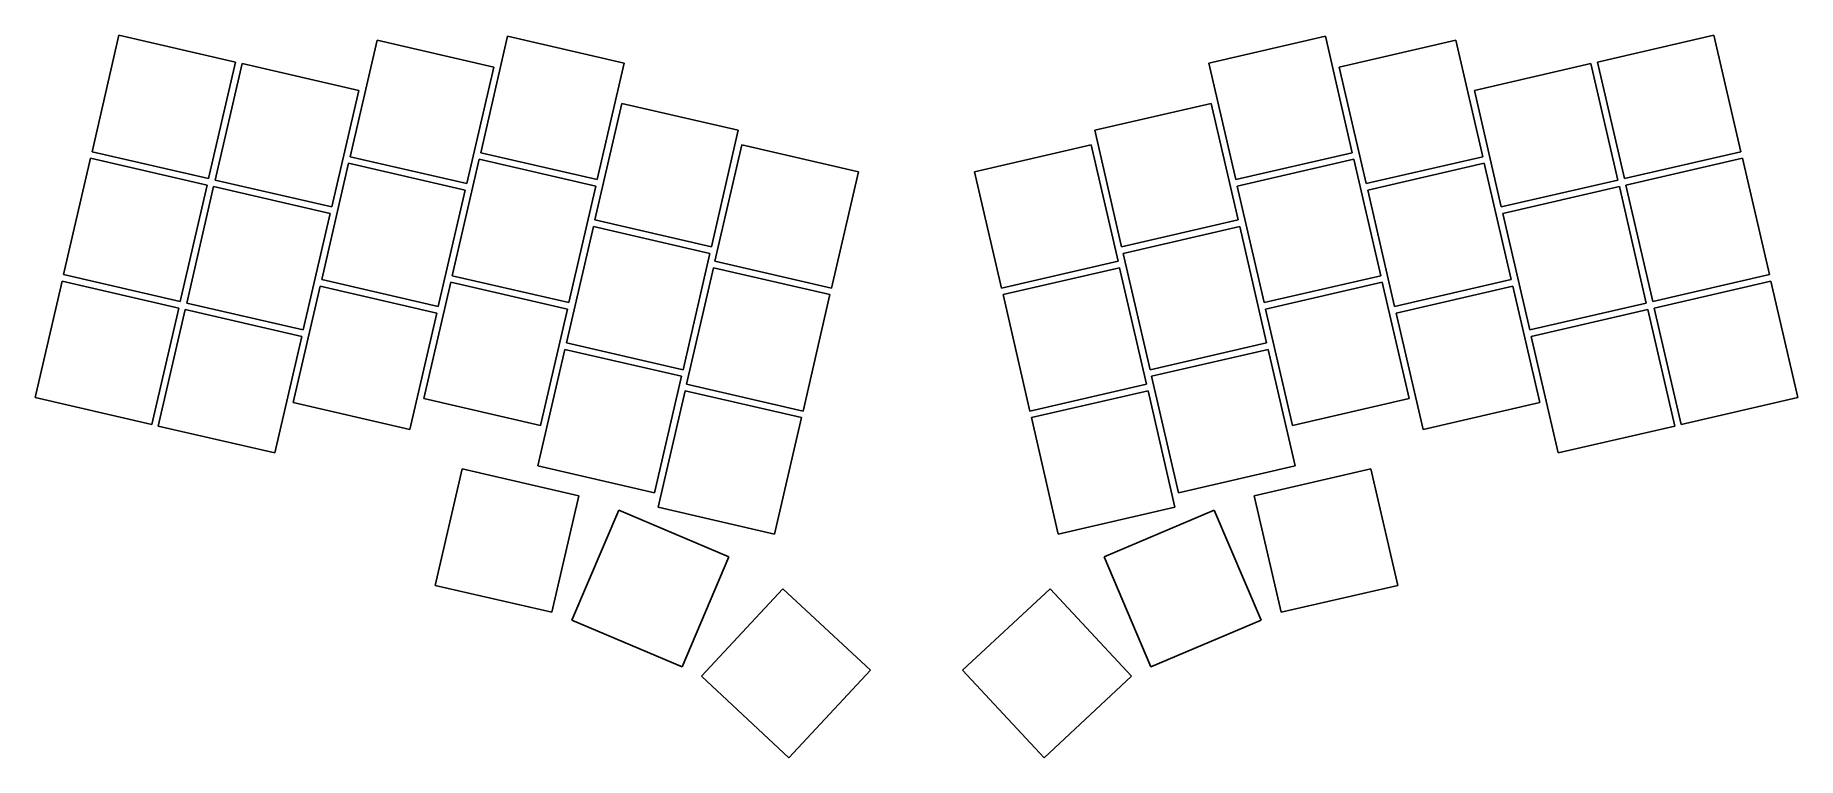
# Model space of a CAD drawing. Header units: millimetres. Extents: x -11 to 254, y -61 to 48.
import ezdxf

# ---------------------------------------------------------------- set-up
doc = ezdxf.new("R2010")
doc.units = ezdxf.units.MM

msp = doc.modelspace()

# ---------------------------------------------------------------- linework, layer by layer
for p, q in [((-2.25, 30.28), (1.8, 47.82)), ((1.8, 47.82), (19.34, 43.77)), ((224.21, 43.77), (241.74, 47.82)), ((241.74, 47.82), (245.79, 30.28)), ((36.58, 29.53), (40.63, 47.07)), ((40.63, 47.07), (58.17, 43.02)), ((56.22, 30.13), (60.27, 47.66)), ((60.27, 47.66), (77.81, 43.62)), ((165.74, 43.62), (183.28, 47.66)), ((183.28, 47.66), (187.33, 30.13)), ((185.38, 43.02), (202.92, 47.07)), ((202.92, 47.07), (206.97, 29.53)), ((19.34, 43.77), (15.29, 26.23)), ((16.27, 26.01), (20.32, 43.55)), ((20.32, 43.55), (37.86, 39.5)), ((58.17, 43.02), (54.12, 25.48)), ((77.81, 43.62), (73.76, 26.08)), ((169.79, 26.08), (165.74, 43.62)), ((189.43, 25.48), (185.38, 43.02)), ((205.69, 39.5), (223.23, 43.55)), ((223.23, 43.55), (227.28, 26.01)), ((228.26, 26.23), (224.21, 43.77)), ((37.86, 39.5), (33.81, 21.96)), ((73.38, 20.01), (77.43, 37.54)), ((77.43, 37.54), (94.97, 33.5)), ((148.58, 33.5), (166.12, 37.54)), ((166.12, 37.54), (170.17, 20.01)), ((209.74, 21.96), (205.69, 39.5)), ((94.97, 33.5), (90.92, 15.96)), ((152.63, 15.96), (148.58, 33.5)), ((-6.52, 11.77), (-2.47, 29.31)), ((-2.47, 29.31), (15.07, 25.26)), ((15.29, 26.23), (-2.25, 30.28)), ((54.12, 25.48), (36.58, 29.53)), ((73.76, 26.08), (56.22, 30.13)), ((91.44, 13.78), (95.49, 31.32)), ((95.49, 31.32), (113.03, 27.27)), ((130.52, 27.27), (148.05, 31.32)), ((148.05, 31.32), (152.1, 13.78)), ((187.33, 30.13), (169.79, 26.08)), ((206.97, 29.53), (189.43, 25.48)), ((245.79, 30.28), (228.26, 26.23)), ((228.48, 25.26), (246.02, 29.31)), ((246.02, 29.31), (250.07, 11.77)), ((32.31, 11.02), (36.35, 28.55)), ((36.35, 28.55), (53.89, 24.5)), ((51.94, 11.61), (55.99, 29.15)), ((55.99, 29.15), (73.53, 25.1)), ((113.03, 27.27), (108.98, 9.73)), ((134.57, 9.73), (130.52, 27.27)), ((170.02, 25.1), (187.56, 29.15)), ((187.56, 29.15), (191.6, 11.61)), ((189.65, 24.5), (207.19, 28.55)), ((207.19, 28.55), (211.24, 11.02)), ((15.07, 25.26), (11.02, 7.72)), ((11.99, 7.49), (16.04, 25.03)), ((16.04, 25.03), (33.58, 20.98)), ((33.81, 21.96), (16.27, 26.01)), ((53.89, 24.5), (49.84, 6.97)), ((73.53, 25.1), (69.48, 7.56)), ((174.07, 7.56), (170.02, 25.1)), ((193.7, 6.97), (189.65, 24.5)), ((227.28, 26.01), (209.74, 21.96)), ((209.97, 20.98), (227.51, 25.03)), ((227.51, 25.03), (231.55, 7.49)), ((232.53, 7.72), (228.48, 25.26)), ((33.58, 20.98), (29.53, 3.45)), ((69.11, 1.49), (73.16, 19.03)), ((73.16, 19.03), (90.69, 14.98)), ((90.92, 15.96), (73.38, 20.01)), ((170.17, 20.01), (152.63, 15.96)), ((152.85, 14.98), (170.39, 19.03)), ((170.39, 19.03), (174.44, 1.49)), ((214.02, 3.45), (209.97, 20.98)), ((90.69, 14.98), (86.65, -2.56)), ((108.98, 9.73), (91.44, 13.78)), ((152.1, 13.78), (134.57, 9.73)), ((156.9, -2.56), (152.85, 14.98)), ((-10.79, -6.74), (-6.74, 10.79)), ((-6.74, 10.79), (10.79, 6.74)), ((11.02, 7.72), (-6.52, 11.77)), ((49.84, 6.97), (32.31, 11.02)), ((47.67, -6.9), (51.72, 10.64)), ((51.72, 10.64), (69.26, 6.59)), ((69.48, 7.56), (51.94, 11.61)), ((87.17, -4.73), (91.22, 12.81)), ((91.22, 12.81), (108.76, 8.76)), ((134.79, 8.76), (152.33, 12.81)), ((152.33, 12.81), (156.38, -4.73)), ((191.6, 11.61), (174.07, 7.56)), ((174.29, 6.59), (191.83, 10.64)), ((191.83, 10.64), (195.88, -6.9)), ((211.24, 11.02), (193.7, 6.97)), ((250.07, 11.77), (232.53, 7.72)), ((232.75, 6.74), (250.29, 10.79)), ((250.29, 10.79), (254.34, -6.74)), ((28.03, -7.5), (32.08, 10.04)), ((32.08, 10.04), (49.62, 5.99)), ((108.76, 8.76), (104.71, -8.78)), ((138.84, -8.78), (134.79, 8.76)), ((193.93, 5.99), (211.47, 10.04)), ((211.47, 10.04), (215.52, -7.5)), ((10.79, 6.74), (6.74, -10.79)), ((7.72, -11.02), (11.77, 6.52)), ((11.77, 6.52), (29.31, 2.47)), ((29.53, 3.45), (11.99, 7.49)), ((49.62, 5.99), (45.57, -11.55)), ((69.26, 6.59), (65.21, -10.95)), ((178.34, -10.95), (174.29, 6.59)), ((197.98, -11.55), (193.93, 5.99)), ((231.55, 7.49), (214.02, 3.45)), ((214.24, 2.47), (231.78, 6.52)), ((231.78, 6.52), (235.83, -11.02)), ((236.8, -10.79), (232.75, 6.74)), ((29.31, 2.47), (25.26, -15.07)), ((64.83, -17.02), (68.88, 0.52)), ((68.88, 0.52), (86.42, -3.53)), ((86.65, -2.56), (69.11, 1.49)), ((174.44, 1.49), (156.9, -2.56)), ((157.13, -3.53), (174.67, 0.52)), ((174.67, 0.52), (178.72, -17.02)), ((218.29, -15.07), (214.24, 2.47)), ((86.42, -3.53), (82.37, -21.07)), ((104.71, -8.78), (87.17, -4.73)), ((156.38, -4.73), (138.84, -8.78)), ((161.18, -21.07), (157.13, -3.53)), ((6.74, -10.79), (-10.79, -6.74)), ((45.57, -11.55), (28.03, -7.5)), ((65.21, -10.95), (47.67, -6.9)), ((82.9, -23.24), (86.95, -5.7)), ((86.95, -5.7), (104.48, -9.75)), ((139.06, -9.75), (156.6, -5.7)), ((156.6, -5.7), (160.65, -23.24)), ((195.88, -6.9), (178.34, -10.95)), ((215.52, -7.5), (197.98, -11.55)), ((254.34, -6.74), (236.8, -10.79)), ((104.48, -9.75), (100.43, -27.29)), ((143.11, -27.29), (139.06, -9.75)), ((25.26, -15.07), (7.72, -11.02)), ((235.83, -11.02), (218.29, -15.07)), ((49.39, -35.01), (53.44, -17.47)), ((53.44, -17.47), (70.98, -21.52)), ((82.37, -21.07), (64.83, -17.02)), ((178.72, -17.02), (161.18, -21.07)), ((172.57, -21.52), (190.11, -17.47)), ((190.11, -17.47), (194.16, -35.01)), ((70.98, -21.52), (66.93, -39.06)), ((69.95, -40.24), (76.98, -23.67)), ((76.98, -23.67), (93.55, -30.71)), ((100.43, -27.29), (82.9, -23.24)), ((160.65, -23.24), (143.11, -27.29)), ((150, -30.71), (166.57, -23.67)), ((166.57, -23.67), (173.6, -40.24)), ((176.62, -39.06), (172.57, -21.52)), ((93.55, -30.71), (86.52, -47.28)), ((157.03, -47.28), (150, -30.71)), ((66.93, -39.06), (49.39, -35.01)), ((89.41, -48.69), (101.69, -35.53)), ((101.69, -35.53), (114.85, -47.8)), ((128.69, -47.8), (141.86, -35.53)), ((141.86, -35.53), (154.13, -48.69)), ((194.16, -35.01), (176.62, -39.06)), ((86.52, -47.28), (69.95, -40.24)), ((173.6, -40.24), (157.03, -47.28)), ((102.58, -60.97), (89.41, -48.69)), ((114.85, -47.8), (102.58, -60.97)), ((140.97, -60.97), (128.69, -47.8)), ((154.13, -48.69), (140.97, -60.97))]:
    msp.add_line(p, q)

doc.saveas('drawing.dxf')
